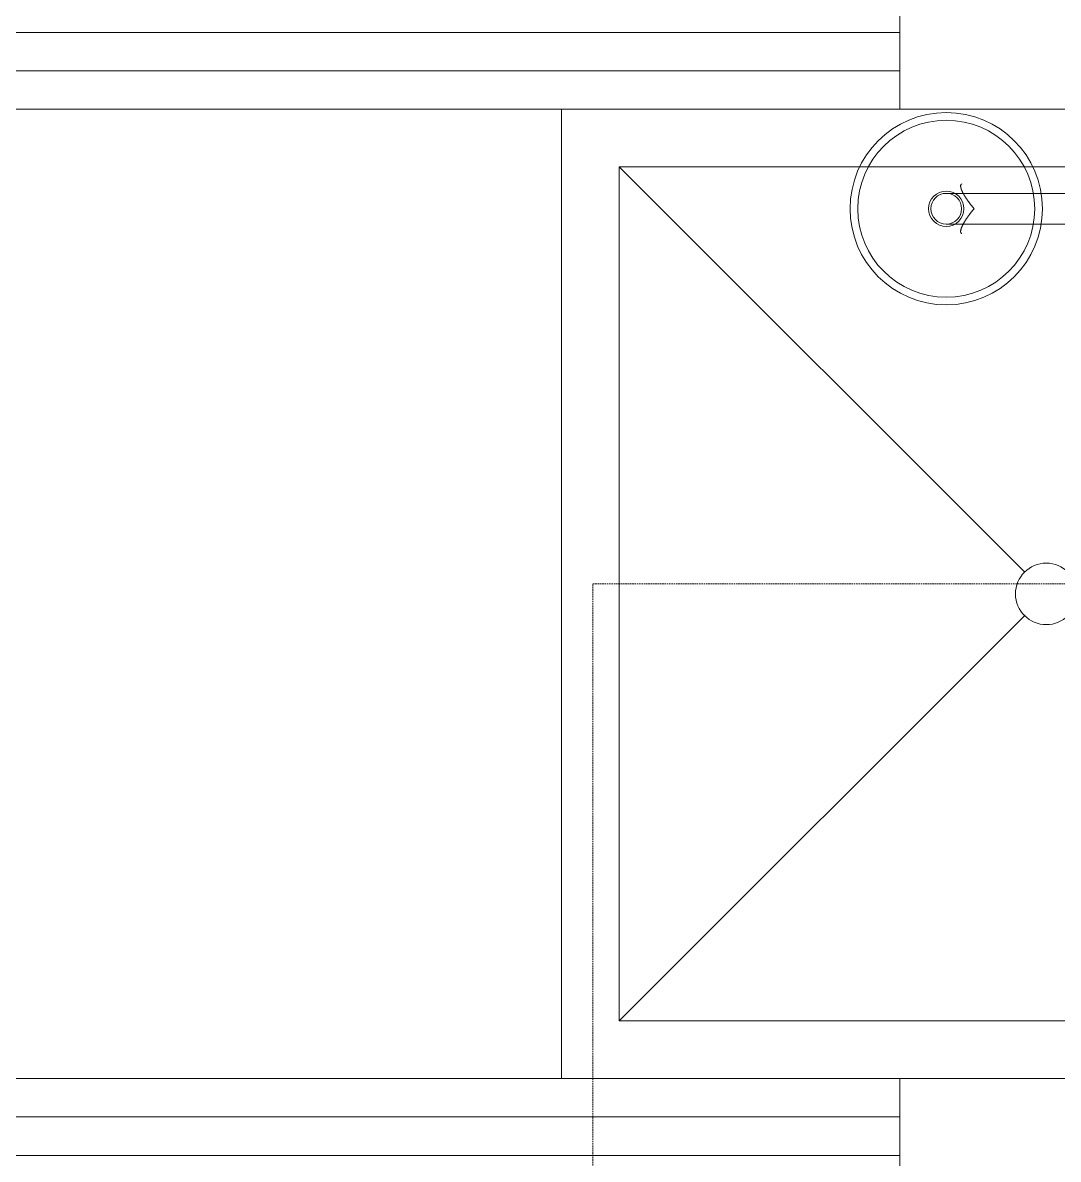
# Model space of a CAD drawing. Header units: millimetres. Extents: x -677815 to 406757, y -145898 to 39000.
# Drawn here: x 135430 to 136776, y 10635 to 12113 of the extents above; entities that cross this region are included whole.
import ezdxf

# ---------------------------------------------------------------- set-up
doc = ezdxf.new("R2010")
doc.units = ezdxf.units.MM
doc.header["$LTSCALE"] = 8
doc.linetypes.add('Xref building Toll$0$HIDDEN', pattern=[0.375, 0.25, -0.125])
doc.layers.add('Xref building Toll$0$C-PRKG', color=8, linetype='Continuous', lineweight=9)
doc.layers.add('Xref building Toll$0$P-SANR-FIXT', color=8, linetype='Continuous', lineweight=9)

# ---------------------------------------------------------------- blocks, each defined once
blk = doc.blocks.new('Xref building Toll$0$_SBAMHE3-3200X1550 Parking 90_1 - MHE3 3_2 X 1_550-1677613-MASTER GROUND FLOOR')
at = {"layer": 'Xref building Toll$0$C-PRKG'}
for p, q in [((-50, 3200), (-50, 0)), ((-50, 0), (-50, 3200)), ((0, 0), (0, 3200)), ((50, 0), (50, 3200)), ((50, 3200), (50, 0)), ((-50, 0), (50, 0)), ((50, 0), (-50, 0)), ((-50, 0), (-50, 0)), ((0, 0), (1550, 0)), ((50, 0), (50, 0))]:
    blk.add_line(p, q, dxfattribs=at)
blk = doc.blocks.new('Xref building Toll$0$_SBAMHE4-3000X1520 Parking 90_1 - MHE4 1_52X3-1680944-MASTER GROUND FLOOR')
at = {"layer": 'Xref building Toll$0$C-PRKG'}
for p, q in [((10590, 3000), (10590, 0)), ((10590, 0), (10590, 3000)), ((10640, 0), (10640, 3000)), ((10690, 0), (10690, 3000)), ((10690, 3000), (10690, 0)), ((9120, 0), (10640, 0)), ((10590, 0), (10690, 0)), ((10690, 0), (10590, 0)), ((10590, 0), (10590, 0)), ((10690, 0), (10690, 0))]:
    blk.add_line(p, q, dxfattribs=at)
blk = doc.blocks.new('Xref building Toll$0$FP_293-MASTER GROUND FLOOR')
at = {"layer": 'Xref building Toll$0$P-SANR-FIXT'}
blk.add_line((62.4, 472.5), (40, 472.5), dxfattribs=at)
blk = doc.blocks.new('Xref building Toll$0$FP_292-MASTER GROUND FLOOR')
at = {"layer": 'Xref building Toll$0$P-SANR-FIXT'}
blk.add_line((60, 205), (60, 740), dxfattribs=at)
blk.add_blockref('Xref building Toll$0$FP_293-MASTER GROUND FLOOR', (0, 0), dxfattribs=at)
blk = doc.blocks.new('Xref building Toll$0$FP_295-MASTER GROUND FLOOR')
at = {"layer": 'Xref building Toll$0$P-SANR-FIXT'}
blk.add_line((17.6, 472.5), (40, 472.5), dxfattribs=at)
blk = doc.blocks.new('Xref building Toll$0$FP_294-MASTER GROUND FLOOR')
at = {"layer": 'Xref building Toll$0$P-SANR-FIXT'}
blk.add_line((20, 740), (20, 205), dxfattribs=at)
blk.add_blockref('Xref building Toll$0$FP_295-MASTER GROUND FLOOR', (0, 0), dxfattribs=at)
blk = doc.blocks.new('Xref building Toll$0$FP_297-MASTER GROUND FLOOR')
at = {"layer": 'Xref building Toll$0$P-SANR-FIXT'}
for p, q in [((52.2, 783.2), (51.9, 783)), ((52.6, 783.4), (52.2, 783.2)), ((52.9, 783.7), (52.6, 783.4)), ((53.2, 783.9), (52.9, 783.7)), ((53.5, 784.1), (53.2, 783.9)), ((53.9, 784.3), (53.5, 784.1)), ((54.2, 784.5), (53.9, 784.3)), ((54.5, 784.7), (54.2, 784.5)), ((54.8, 784.9), (54.5, 784.7)), ((55.1, 785.1), (54.8, 784.9)), ((55.5, 785.3), (55.1, 785.1)), ((55.8, 785.5), (55.5, 785.3)), ((56.1, 785.7), (55.8, 785.5)), ((56.4, 785.9), (56.1, 785.7)), ((56.7, 786.1), (56.4, 785.9)), ((57, 786.3), (56.7, 786.1)), ((57.3, 786.5), (57, 786.3)), ((57.6, 786.6), (57.3, 786.5)), ((57.9, 786.8), (57.6, 786.6)), ((58.2, 787), (57.9, 786.8)), ((58.5, 787.2), (58.2, 787)), ((58.8, 787.3), (58.5, 787.2)), ((59.1, 787.5), (58.8, 787.3)), ((59.4, 787.6), (59.1, 787.5)), ((59.7, 787.8), (59.4, 787.6)), ((59.9, 788), (59.7, 787.8)), ((60.2, 788.1), (59.9, 788)), ((60.5, 788.2), (60.2, 788.1)), ((60.8, 788.4), (60.5, 788.2)), ((61, 788.5), (60.8, 788.4)), ((61.3, 788.7), (61, 788.5)), ((61.6, 788.8), (61.3, 788.7)), ((61.8, 788.9), (61.6, 788.8)), ((62.1, 789), (61.8, 788.9)), ((62.4, 789.2), (62.1, 789)), ((62.6, 789.3), (62.4, 789.2)), ((62.9, 789.4), (62.6, 789.3)), ((63.1, 789.5), (62.9, 789.4)), ((63.4, 789.6), (63.1, 789.5)), ((63.6, 789.7), (63.4, 789.6)), ((63.9, 789.8), (63.6, 789.7)), ((64.1, 789.9), (63.9, 789.8)), ((64.3, 790), (64.1, 789.9)), ((64.6, 790.1), (64.3, 790)), ((64.8, 790.2), (64.6, 790.1)), ((65, 790.3), (64.8, 790.2)), ((65.2, 790.4), (65, 790.3)), ((65.5, 790.4), (65.2, 790.4)), ((65.7, 790.5), (65.5, 790.4)), ((65.9, 790.6), (65.7, 790.5)), ((66.1, 790.7), (65.9, 790.6)), ((66.3, 790.7), (66.1, 790.7)), ((66.5, 790.8), (66.3, 790.7)), ((66.7, 790.8), (66.5, 790.8)), ((66.9, 790.9), (66.7, 790.8)), ((67.1, 790.9), (66.9, 790.9)), ((67.3, 791), (67.1, 790.9)), ((67.5, 791), (67.3, 791)), ((67.7, 791.1), (67.5, 791)), ((67.9, 791.1), (67.7, 791.1)), ((68, 791.2), (67.9, 791.1)), ((68.2, 791.2), (68, 791.2)), ((68.4, 791.2), (68.2, 791.2)), ((68.5, 791.2), (68.4, 791.2)), ((68.7, 791.3), (68.5, 791.2)), ((68.9, 791.3), (68.7, 791.3)), ((69, 791.3), (68.9, 791.3)), ((69.2, 791.3), (69, 791.3)), ((69.3, 791.3), (69.2, 791.3)), ((69.5, 791.3), (69.3, 791.3)), ((69.6, 791.3), (69.5, 791.3)), ((69.8, 791.3), (69.6, 791.3)), ((69.9, 791.3), (69.8, 791.3)), ((70, 791.3), (69.9, 791.3)), ((70.1, 791.3), (70, 791.3)), ((70.3, 791.3), (70.1, 791.3)), ((70.4, 791.3), (70.3, 791.3)), ((70.5, 791.2), (70.4, 791.3)), ((70.6, 791.2), (70.5, 791.2)), ((70.7, 791.2), (70.6, 791.2)), ((70.8, 791.2), (70.7, 791.2)), ((70.9, 791.1), (70.8, 791.2)), ((71, 791.1), (70.9, 791.1)), ((71.1, 791.1), (71, 791.1)), ((71.2, 791), (71.1, 791.1)), ((71.3, 791), (71.2, 791)), ((71.4, 790.9), (71.3, 791)), ((71.5, 790.9), (71.4, 790.9)), ((71.5, 790.8), (71.5, 790.9)), ((71.6, 790.8), (71.5, 790.8)), ((71.7, 790.7), (71.6, 790.8)), ((71.8, 790.6), (71.7, 790.7)), ((71.7, 790.7), (71.7, 790.7)), ((71.9, 790.5), (71.8, 790.6)), ((71.8, 790.6), (71.8, 790.6)), ((71.9, 790.4), (71.9, 790.5)), ((72, 790.3), (71.9, 790.4)), ((72, 790.2), (72, 790.3)), ((72, 790.3), (72, 790.3)), ((72.1, 790.1), (72, 790.2)), ((72.1, 790), (72.1, 790.1)), ((72.1, 789.9), (72.1, 790)), ((72.2, 789.8), (72.1, 789.9)), ((72.1, 789.9), (72.1, 789.9)), ((72.2, 789.7), (72.2, 789.8)), ((72.2, 789.6), (72.2, 789.7)), ((40.4, 774.1), (40, 773.7)), ((40.7, 774.4), (40.4, 774.1)), ((41.1, 774.7), (40.7, 774.4)), ((41.4, 775), (41.1, 774.7)), ((41.8, 775.3), (41.4, 775)), ((42.1, 775.6), (41.8, 775.3)), ((42.5, 775.9), (42.1, 775.6)), ((42.9, 776.1), (42.5, 775.9)), ((43.2, 776.4), (42.9, 776.1)), ((43.6, 776.7), (43.2, 776.4)), ((43.9, 777), (43.6, 776.7)), ((44.3, 777.3), (43.9, 777)), ((44.6, 777.6), (44.3, 777.3)), ((45, 777.9), (44.6, 777.6)), ((45.4, 778.1), (45, 777.9)), ((45.7, 778.4), (45.4, 778.1)), ((46.1, 778.7), (45.7, 778.4)), ((46.4, 779), (46.1, 778.7)), ((46.8, 779.2), (46.4, 779)), ((47.1, 779.5), (46.8, 779.2)), ((47.5, 779.8), (47.1, 779.5)), ((47.8, 780), (47.5, 779.8)), ((48.2, 780.3), (47.8, 780)), ((48.5, 780.5), (48.2, 780.3)), ((48.8, 780.8), (48.5, 780.5)), ((49.2, 781.1), (48.8, 780.8)), ((49.5, 781.3), (49.2, 781.1)), ((49.9, 781.6), (49.5, 781.3)), ((50.2, 781.8), (49.9, 781.6)), ((50.6, 782), (50.2, 781.8)), ((50.9, 782.3), (50.6, 782)), ((51.2, 782.5), (50.9, 782.3)), ((51.6, 782.8), (51.2, 782.5)), ((51.9, 783), (51.6, 782.8))]:
    blk.add_line(p, q, dxfattribs=at)
blk = doc.blocks.new('Xref building Toll$0$FP_296-MASTER GROUND FLOOR')
at = {"layer": 'Xref building Toll$0$P-SANR-FIXT', "flags": 128}
blk.add_lwpolyline([(60, 740), (60, 798.9), (60, 810)], dxfattribs=at)
at = {"layer": 'Xref building Toll$0$P-SANR-FIXT'}
blk.add_blockref('Xref building Toll$0$FP_297-MASTER GROUND FLOOR', (0, 0), dxfattribs=at)
blk = doc.blocks.new('Xref building Toll$0$FP_299-MASTER GROUND FLOOR')
at = {"layer": 'Xref building Toll$0$P-SANR-FIXT'}
for p, q in [((7.8, 789.8), (7.9, 789.9)), ((7.8, 789.7), (7.8, 789.8)), ((7.8, 789.6), (7.8, 789.7)), ((7.9, 790.1), (8, 790.2)), ((7.9, 790), (7.9, 790.1)), ((7.9, 789.9), (7.9, 790)), ((7.9, 789.9), (7.9, 789.9)), ((8, 790.3), (8.1, 790.4)), ((8, 790.2), (8, 790.3)), ((8, 790.3), (8, 790.3)), ((8.1, 790.5), (8.2, 790.6)), ((8.1, 790.4), (8.1, 790.5)), ((8.2, 790.6), (8.3, 790.7)), ((8.2, 790.6), (8.2, 790.6)), ((8.3, 790.7), (8.4, 790.8)), ((8.3, 790.7), (8.3, 790.7)), ((8.4, 790.8), (8.5, 790.8)), ((8.5, 790.8), (8.5, 790.9)), ((8.5, 790.9), (8.6, 790.9)), ((8.6, 790.9), (8.7, 791)), ((8.7, 791), (8.8, 791)), ((8.8, 791), (8.9, 791.1)), ((8.9, 791.1), (9, 791.1)), ((9, 791.1), (9.1, 791.1)), ((9.1, 791.1), (9.2, 791.2)), ((9.2, 791.2), (9.3, 791.2)), ((9.3, 791.2), (9.4, 791.2)), ((9.4, 791.2), (9.5, 791.2)), ((9.5, 791.2), (9.6, 791.3)), ((9.6, 791.3), (9.7, 791.3)), ((9.7, 791.3), (9.9, 791.3)), ((9.9, 791.3), (10, 791.3)), ((10, 791.3), (10.1, 791.3)), ((10.1, 791.3), (10.2, 791.3)), ((10.2, 791.3), (10.4, 791.3)), ((10.4, 791.3), (10.5, 791.3)), ((10.5, 791.3), (10.7, 791.3)), ((10.7, 791.3), (10.8, 791.3)), ((10.8, 791.3), (11, 791.3)), ((11, 791.3), (11.1, 791.3)), ((11.1, 791.3), (11.3, 791.3)), ((11.3, 791.3), (11.5, 791.2)), ((11.5, 791.2), (11.6, 791.2)), ((11.6, 791.2), (11.8, 791.2)), ((11.8, 791.2), (12, 791.2)), ((12, 791.2), (12.1, 791.1)), ((12.1, 791.1), (12.3, 791.1)), ((12.3, 791.1), (12.5, 791)), ((12.5, 791), (12.7, 791)), ((12.7, 791), (12.9, 790.9)), ((12.9, 790.9), (13.1, 790.9)), ((13.1, 790.9), (13.3, 790.8)), ((13.3, 790.8), (13.5, 790.8)), ((13.5, 790.8), (13.7, 790.7)), ((13.7, 790.7), (13.9, 790.7)), ((13.9, 790.7), (14.1, 790.6)), ((14.1, 790.6), (14.3, 790.5)), ((14.3, 790.5), (14.5, 790.4)), ((14.5, 790.4), (14.8, 790.4)), ((14.8, 790.4), (15, 790.3)), ((15, 790.3), (15.2, 790.2)), ((15.2, 790.2), (15.4, 790.1)), ((15.4, 790.1), (15.7, 790)), ((15.7, 790), (15.9, 789.9)), ((15.9, 789.9), (16.1, 789.8)), ((16.1, 789.8), (16.4, 789.7)), ((16.4, 789.7), (16.6, 789.6)), ((16.6, 789.6), (16.9, 789.5)), ((16.9, 789.5), (17.1, 789.4)), ((17.1, 789.4), (17.4, 789.3)), ((17.4, 789.3), (17.6, 789.2)), ((17.6, 789.2), (17.9, 789)), ((17.9, 789), (18.2, 788.9)), ((18.2, 788.9), (18.4, 788.8)), ((18.4, 788.8), (18.7, 788.7)), ((18.7, 788.7), (19, 788.5)), ((19, 788.5), (19.2, 788.4)), ((19.2, 788.4), (19.5, 788.2)), ((19.5, 788.2), (19.8, 788.1)), ((19.8, 788.1), (20.1, 788)), ((20.1, 788), (20.3, 787.8)), ((20.3, 787.8), (20.6, 787.6)), ((20.6, 787.6), (20.9, 787.5)), ((20.9, 787.5), (21.2, 787.3)), ((21.2, 787.3), (21.5, 787.2)), ((21.5, 787.2), (21.8, 787)), ((21.8, 787), (22.1, 786.8)), ((22.1, 786.8), (22.4, 786.6)), ((22.4, 786.6), (22.7, 786.5)), ((22.7, 786.5), (23, 786.3)), ((23, 786.3), (23.3, 786.1)), ((23.3, 786.1), (23.6, 785.9)), ((23.6, 785.9), (23.9, 785.7)), ((23.9, 785.7), (24.2, 785.5)), ((24.2, 785.5), (24.5, 785.3)), ((24.5, 785.3), (24.9, 785.1)), ((24.9, 785.1), (25.2, 784.9)), ((25.2, 784.9), (25.5, 784.7)), ((25.5, 784.7), (25.8, 784.5)), ((25.8, 784.5), (26.1, 784.3)), ((26.1, 784.3), (26.5, 784.1)), ((26.5, 784.1), (26.8, 783.9)), ((26.8, 783.9), (27.1, 783.7)), ((27.1, 783.7), (27.4, 783.4)), ((27.4, 783.4), (27.8, 783.2)), ((27.8, 783.2), (28.1, 783)), ((28.1, 783), (28.4, 782.8)), ((28.4, 782.8), (28.8, 782.5)), ((28.8, 782.5), (29.1, 782.3)), ((29.1, 782.3), (29.4, 782)), ((29.4, 782), (29.8, 781.8)), ((29.8, 781.8), (30.1, 781.6)), ((30.1, 781.6), (30.5, 781.3)), ((30.5, 781.3), (30.8, 781.1)), ((30.8, 781.1), (31.2, 780.8)), ((31.2, 780.8), (31.5, 780.5)), ((31.5, 780.5), (31.8, 780.3)), ((31.8, 780.3), (32.2, 780)), ((32.2, 780), (32.5, 779.8)), ((32.5, 779.8), (32.9, 779.5)), ((32.9, 779.5), (33.2, 779.2)), ((33.2, 779.2), (33.6, 779)), ((33.6, 779), (33.9, 778.7)), ((33.9, 778.7), (34.3, 778.4)), ((34.3, 778.4), (34.6, 778.1)), ((34.6, 778.1), (35, 777.9)), ((35, 777.9), (35.4, 777.6)), ((35.4, 777.6), (35.7, 777.3)), ((35.7, 777.3), (36.1, 777)), ((36.1, 777), (36.4, 776.7)), ((36.4, 776.7), (36.8, 776.4)), ((36.8, 776.4), (37.1, 776.1)), ((37.1, 776.1), (37.5, 775.9)), ((37.5, 775.9), (37.9, 775.6)), ((37.9, 775.6), (38.2, 775.3)), ((38.2, 775.3), (38.6, 775)), ((38.6, 775), (38.9, 774.7)), ((38.9, 774.7), (39.3, 774.4)), ((39.3, 774.4), (39.6, 774.1)), ((39.6, 774.1), (40, 773.7))]:
    blk.add_line(p, q, dxfattribs=at)
blk = doc.blocks.new('Xref building Toll$0$FP_298-MASTER GROUND FLOOR')
at = {"layer": 'Xref building Toll$0$P-SANR-FIXT', "flags": 128}
blk.add_lwpolyline([(20, 810), (20, 777.8), (20, 740)], dxfattribs=at)
at = {"layer": 'Xref building Toll$0$P-SANR-FIXT'}
blk.add_blockref('Xref building Toll$0$FP_299-MASTER GROUND FLOOR', (0, 0), dxfattribs=at)
blk = doc.blocks.new('Xref building Toll$0$Safety_Shower_amp_Eye_Wash_6042 - Existing-1629958-MASTER GROUND FLOOR')
at = {"layer": 'Xref building Toll$0$P-SANR-FIXT'}
h = blk.add_hatch(dxfattribs=at)
h.set_pattern_fill('FP_311', color=256, style=0, pattern_type=2)
h.set_pattern_definition([(180, (0, 0), (-5e-14, -406), [])])
edge = h.paths.add_edge_path(flags=0)
edge.add_arc((40, 810), 23, 90, 270)
edge.add_arc((40, 810), 23, 270, 450)
for radius, start, end in [(125, 90, 270), (125, 90, 270), (125, 270, 90), (125, 270, 90), (115, 90, 270), (115, 90, 270), (115, 270, 90), (115, 270, 90), (23, 90, 270), (23, 90, 270), (20, 90, 270), (20, 90, 270), (20, 90, 270), (23, 270, 90), (23, 270, 90), (20, 270, 90), (20, 270, 90), (20, 270, 90)]:
    blk.add_arc((40, 810), radius, start, end, dxfattribs=at)
for name in ['Xref building Toll$0$FP_298-MASTER GROUND FLOOR', 'Xref building Toll$0$FP_296-MASTER GROUND FLOOR', 'Xref building Toll$0$FP_294-MASTER GROUND FLOOR', 'Xref building Toll$0$FP_292-MASTER GROUND FLOOR']:
    blk.add_blockref(name, (0, 0), dxfattribs=at)
blk = doc.blocks.new('Xref building Toll$0$Shower Stall-2D - Shower Stall-2D-1628917-MASTER GROUND FLOOR')
at = {"layer": 'Xref building Toll$0$P-SANR-FIXT'}
for p, q in [((0, 0), (0, 1260)), ((0, 1260), (1260, 1260)), ((1260, 1260), (1260, 0)), ((75, 1185), (601.1, 658.9)), ((75, 75), (75, 1185)), ((75, 1185), (1185, 1185)), ((1185, 1185), (658.9, 658.9)), ((1185, 1185), (1185, 75)), ((602.4, 602.4), (75, 75)), ((657.6, 602.4), (1185, 75)), ((1185, 75), (75, 75)), ((1260, 0), (0, 0))]:
    blk.add_line(p, q, dxfattribs=at)
for start, end in [(360, 180), (180, 360)]:
    blk.add_arc((630, 630), 40, start, end, dxfattribs=at)
blk = doc.blocks.new('Xref building Toll$0$ada_hand_sink_737 - 480 x 430mm-2215019-MASTER GROUND FLOOR')
at = {"layer": 'Xref building Toll$0$P-SANR-FIXT', "linetype": 'Xref building Toll$0$HIDDEN'}
for p, q in [((-88.7, 1269.2), (673.3, 1269.2)), ((-88.7, 50), (-88.7, 1269.2)), ((673.3, 1269.2), (673.3, 50))]:
    blk.add_line(p, q, dxfattribs=at)
at = {"layer": 'Xref building Toll$0$P-SANR-FIXT'}
for p, q in [((508.2, 480), (79, 480)), ((495.5, 467.3), (91.7, 467.3)), ((53.6, 454.6), (53.6, 50)), ((533.6, 50), (533.6, 454.6)), ((66.3, 441.9), (66.3, 75.4)), ((520.9, 75.4), (520.9, 441.9)), ((432, 403.8), (155.2, 403.8)), ((129.8, 378.4), (129.8, 177)), ((457.4, 177), (457.4, 378.4)), ((277.7, 87), (277.7, 219.6)), ((277.7, 219.6), (309.3, 219.6)), ((309.3, 219.6), (309.3, 87)), ((155.2, 151.6), (277.7, 151.6)), ((309.3, 151.6), (432, 151.6)), ((66.3, 75.4), (520.9, 75.4)), ((309.3, 87), (277.7, 87)), ((102.9, 50), (913.1, 50))]:
    blk.add_line(p, q, dxfattribs=at)
for centre, radius, start, end in [((79, 454.6), 25.4, 90, 180), ((508.2, 454.6), 25.4, 360, 90), ((91.7, 441.9), 25.4, 90, 180), ((495.5, 441.9), 25.4, 360, 90), ((155.2, 378.4), 25.4, 90, 180), ((432, 378.4), 25.4, 360, 90), ((155.2, 177), 25.4, 180, 270), ((432, 177), 25.4, 270, 0), ((214.2, 100.8), 19, 0, 180), ((372.8, 100.8), 19, 0, 180), ((214.2, 100.8), 19, 180, 0), ((372.8, 100.8), 19, 180, 0)]:
    blk.add_arc(centre, radius, start, end, dxfattribs=at)
blk = doc.blocks.new('Xref building Toll$0$building block 28092016')
at = {"layer": 'Xref building Toll$0$C-PRKG', "rotation": 90}
for name, p in [('Xref building Toll$0$_SBAMHE3-3200X1550 Parking 90_1 - MHE3 3_2 X 1_550-1677613-MASTER GROUND FLOOR', (859119.6, -659449.5)), ('Xref building Toll$0$_SBAMHE4-3000X1520 Parking 90_1 - MHE4 1_52X3-1680944-MASTER GROUND FLOOR', (859119.6, -671449.5))]:
    blk.add_blockref(name, p, dxfattribs=at)
at = {"layer": 'Xref building Toll$0$P-SANR-FIXT', "rotation": 90}
for name, p in [('Xref building Toll$0$Safety_Shower_amp_Eye_Wash_6042 - Existing-1629958-MASTER GROUND FLOOR', (859989.9, -659668.8)), ('Xref building Toll$0$ada_hand_sink_737 - 480 x 430mm-2215019-MASTER GROUND FLOOR', (859989.9, -660789.7))]:
    blk.add_blockref(name, p, dxfattribs=at)
at = {"layer": 'Xref building Toll$0$P-SANR-FIXT'}
blk.add_blockref('Xref building Toll$0$Shower Stall-2D - Shower Stall-2D-1628917-MASTER GROUND FLOOR', (858679.9, -660759.5), dxfattribs=at)
blk = doc.blocks.new('Xref building Toll')
blk.add_blockref('Xref building Toll$0$building block 28092016', (-722549.6, 671499.5))

msp = doc.modelspace()

# ---------------------------------------------------------------- block references
msp.add_blockref('Xref building Toll', (0, 0))

doc.saveas('drawing.dxf')
